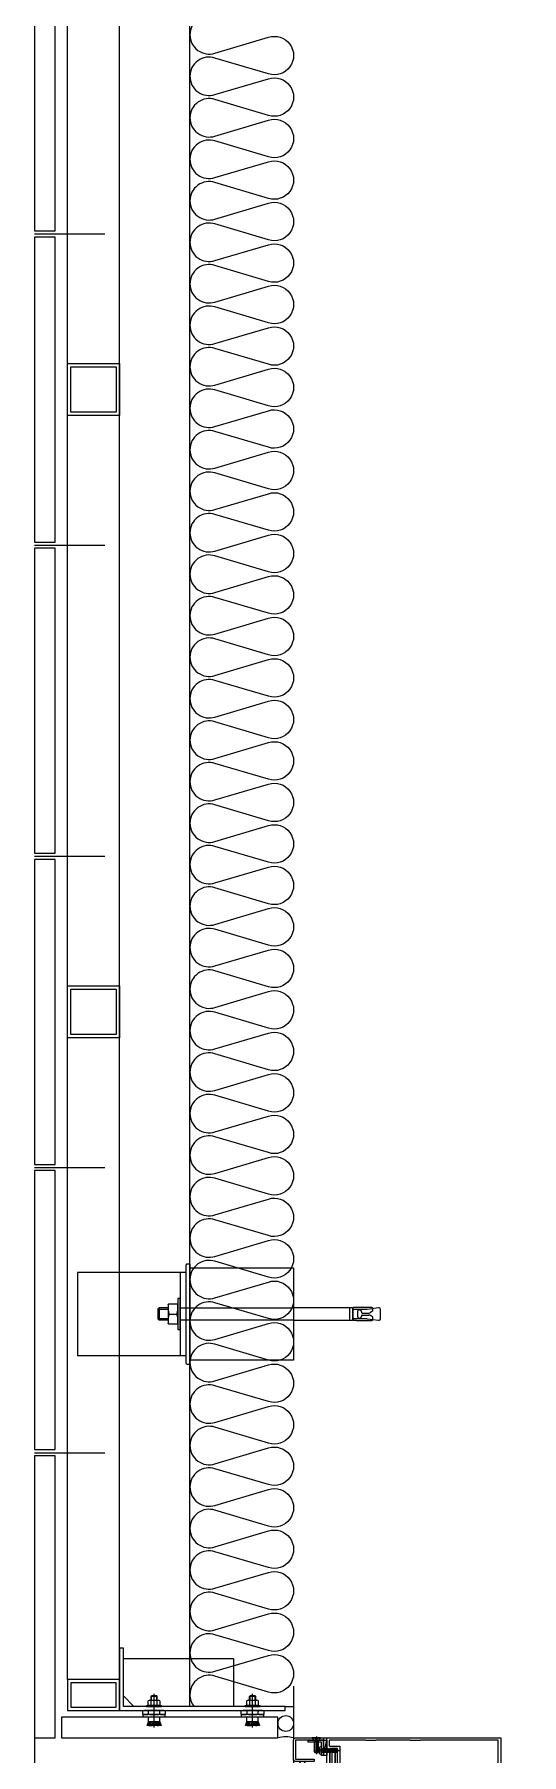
# Model space of a CAD drawing. Header units: millimetres. Extents: x -37526 to 92296, y -340 to 26760.
# Drawn here: x 38600 to 39070, y 7544 to 9202 of the extents above; entities that cross this region are included whole.
import ezdxf

# ---------------------------------------------------------------- set-up
doc = ezdxf.new("R2010")
doc.units = ezdxf.units.MM
doc.header["$LTSCALE"] = 60
for name, pattern in [('ACAD_ISO04W100', [30.5, 24, -3, 0.5, -3]), ('CENTER', [50.8, 31.75, -6.35, 6.35, -6.35]), ('HID', [2.3, 1.5, -0.8]), ('HIDDEN2', [4.7625, 3.175, -1.5875])]:
    doc.linetypes.add(name, pattern=pattern)
for name, color, linetype in [('A-ELE-9', 9, 'Continuous'), ('A-ETC-8', 8, 'Continuous'), ('A-FIN', 6, 'Continuous'), ('B-AR', 7, 'Continuous'), ('cen', 1, 'Continuous'), ('EXTRUSION', 7, 'Continuous'), ('FAS', 2, 'Continuous'), ('GLASS', 7, 'Continuous'), ('GR-1', 1, 'Continuous'), ('GR-8', 8, 'Continuous'), ('INSUL', 8, 'Continuous'), ('polyamide', 6, 'Continuous'), ('SCREW', 1, 'Continuous'), ('SEALANT', 252, 'Continuous'), ('STEEL2', 1, 'Continuous'), ('W200', 7, 'Continuous'), ('X-SEC-4$0$A-ETC-8', 8, 'Continuous')]:
    doc.layers.add(name, color=color, linetype=linetype)
doc.layers.add('NOPLOT', color=191, linetype='Continuous', plot=False)
pattern_1 = [(90, (-823814.02595, -509654.27619), (-0.15875, 0.079375), [0, -0.15875])]

# ---------------------------------------------------------------- blocks, each defined once
blk = doc.blocks.new('A$Cae507117')
at = {"layer": 'A-ETC-8'}
for points in [[(-50, 0), (-50, -50), (0, -50), (0, 0)], [(-46.8, -3.2), (-46.8, -46.8), (-3.2, -46.8), (-3.2, -3.2)]]:
    blk.add_lwpolyline(points, close=True, dxfattribs=at)
blk = doc.blocks.new('너트 M12')
for p, q in [((-9, 0), (9, 0)), ((-9.5, -9), (-9.5, -0.5)), ((9, -9.5), (-9, -9.5)), ((0, -8.3), (0, -1.2)), ((9.5, -0.5), (9.5, -9))]:
    blk.add_line(p, q)
for centre, start, end in [((-9, -0.5), 90, 180), ((-9, -9), 180, 270), ((9, -0.5), 0, 90), ((9, -9), 270, 0)]:
    blk.add_arc(centre, 0.5, start, end)
at = {"extrusion": (0, 0, -1)}
for centre, major_axis, ratio, start_param, end_param in [((-4.8, -0.9), (-4.75, 0.31), 0.185359, -0.024388, 3.141593), ((4.8, -0.9), (4.75, 0.31), 0.185108, 3.141593, 6.30754), ((-4.8, -8.6), (4.75, 0.31), 0.187111, 0, 3.166211), ((4.8, -8.6), (-4.75, 0.31), 0.185991, 3.117121, 6.283185)]:
    blk.add_ellipse(centre, major_axis=major_axis, ratio=ratio, start_param=start_param, end_param=end_param, dxfattribs=at)
blk = doc.blocks.new('A$C8aa5c567')
at = {"layer": 'A-ETC-8'}
for p, q in [((77.5, -35.5), (79, -34)), ((87.7, -35.5), (77.5, -35.5)), ((77.5, -35.5), (77.5, -44.5)), ((87.5, -44.5), (77.5, -44.5)), ((77.5, -44.5), (79, -46)), ((87.5, -34), (79, -34)), ((79, -34), (79, -46)), ((87.5, -46), (79, -46)), ((99, -34), (208.5, -34)), ((208.5, -46), (99, -46)), ((262.5, -34), (208.5, -34)), ((208.5, -46), (262.5, -46)), ((262.5, -34), (262.5, -46)), ((265.5, -34), (262.5, -34)), ((262.5, -46), (265.5, -46)), ((265.5, -34), (265.5, -46)), ((279.5, -35.5), (265.5, -35.5)), ((279.5, -44.5), (265.5, -44.5)), ((266.1, -46.2), (266.1, -33.8)), ((269.1, -33.8), (266.1, -33.8)), ((269.1, -46.2), (266.1, -46.2)), ((284.1, -33.8), (269.1, -33.8)), ((269.1, -46.2), (284.1, -46.2)), ((270.1, -38), (270.1, -42)), ((274.1, -38), (274.1, -38.5)), ((274.1, -41.5), (274.1, -42)), ((274.6, -39), (281.2, -39)), ((274.6, -41), (281.2, -41)), ((290.5, -34), (279.5, -35.5)), ((279.5, -44.5), (290.5, -46)), ((284.6, -37.3), (282.8, -38.5)), ((284.6, -42.7), (282.8, -41.5)), ((285.1, -36.5), (285.1, -34.8)), ((285.1, -45.2), (285.1, -43.5)), ((291, -34), (290.5, -34)), ((290.5, -46), (291, -46)), ((292.5, -44.5), (292.5, -35.5))]:
    blk.add_line(p, q, dxfattribs=at)
for points in [[(0, -80), (105, -80), (105, 0), (0, 0)], [(105, 0), (99, 0), (99, -80), (105, -80)], [(108.5, -84.5), (108.5, 4.5), (208.5, 4.5), (208.5, -84.5)], [(99, -55), (99, -25), (97, -25), (97, -55)]]:
    blk.add_lwpolyline(points, close=True, dxfattribs=at)
blk.add_lwpolyline([(105, -87.5), (105, 7.5, -0.414214), (106, 8.5), (108.5, 8.5), (108.5, -88.5), (106, -88.5, -0.414214)], format="xyb", close=True, dxfattribs=at)
for centre, radius, start, end in [((272.1, -38), 2, 90, 180), ((272.1, -42), 2, 180, 270), ((272.1, -38), 2, 0, 90), ((272.1, -42), 2, 270, 0), ((274.6, -38.5), 0.5, 180, 270), ((274.6, -41.5), 0.5, 90, 180), ((281.2, -36), 3, 270, 303.6901), ((281.2, -44), 3, 56.3099, 90), ((284.1, -34.8), 1, 0, 90), ((284.1, -45.2), 1, 270, 0), ((284.1, -36.5), 1, 303.6901, 0), ((284.1, -43.5), 1, 0, 56.3099), ((291, -35.5), 1.5, 0, 90), ((291, -44.5), 1.5, 270, 0)]:
    blk.add_arc(centre, radius, start, end, dxfattribs=at)
at = {"layer": 'A-ETC-8', "xscale": -1, "rotation": 270}
blk.add_blockref('너트 M12', (97, -40), dxfattribs=at)
blk = doc.blocks.new('MutterM6DINEN24032')
for p, q in [((0, -4.2), (0, 4.2)), ((0.5, 5.6), (4.5, 5.6)), ((0.5, 2.8), (4.5, 2.8)), ((5, 4.2), (5, -4.2)), ((0.5, -2.8), (4.5, -2.8)), ((4.5, -5.5), (0.5, -5.5))]:
    blk.add_line(p, q)
for centre, radius, start, end in [((2.3, 4.2), 2.26, 142.1211, 217.8789), ((8.3, 0), 8.32, 160.5288, 199.4712), ((2.7, 4.2), 2.26, 322.1211, 37.8789), ((-3.3, 0), 8.32, 340.5288, 19.4712), ((2.3, -4.2), 2.26, 142.1211, 217.8789), ((2.7, -4.2), 2.26, 322.1211, 37.8789)]:
    blk.add_arc(centre, radius, start, end)
blk = doc.blocks.new('A$C772065A9')
at = {"layer": 'GR-8'}
for p, q in [((0.2, -7.2), (0.2, 7.2)), ((1.1, 7.2), (0.2, 7.2)), ((0.2, 3.2), (0.2, 4.2)), ((1.1, -7.2), (1.1, 7.2)), ((1.1, -7.2), (0.2, -7.2))]:
    blk.add_line(p, q, dxfattribs=at)
blk.add_lwpolyline([(0.2, 0), (0.2, 0)], dxfattribs=at)
at = {"layer": 'GR-8', "rotation": 180}
blk.add_blockref('MutterM6DINEN24032', (0.2, 0), dxfattribs=at)
blk = doc.blocks.new('*U69')
at = {"layer": 'FAS', "color": 1, "linetype": 'CENTER', "ltscale": 2.5}
blk.add_lwpolyline([(0, 1.5), (0, -15.7)], dxfattribs=at)
at = {"layer": 'SCREW', "ltscale": 0.5}
for points in [[(1.5, -2.8), (1.5, -14), (2, -12.5), (-2, -12.5), (-1.5, -14), (-1.5, -2.8), (-4, -0.3), (-4, 0), (4, 0), (4, -0.3), (1.5, -2.8), (2, -3.3), (2, -12.5), (1.5, -14), (-1.5, -14), (-2, -12.5), (-2, -3.3), (-1.5, -2.8), (1.5, -2.8), (2, -3.3), (-2, -3.3)], [(-2, 0), (-2, -0.2), (-1.8, -0.3), (-1.7, -0.4), (-1.5, -0.5), (-1.2, -0.5), (-1, -0.5), (-0.8, -0.5), (-0.7, -0.5), (-0.6, -0.6), (-0.5, -0.7), (-0.5, -0.9), (-0.5, -1.1), (-0.5, -1.2), (-0.5, -1.4), (-0.5, -1.6), (-0.5, -1.7), (-0.4, -1.9), (-0.3, -1.9), (-0.1, -2), (0, -2), (0.1, -2), (0.3, -1.9), (0.4, -1.9), (0.5, -1.7), (0.5, -1.6), (0.5, -1.4), (0.5, -1.2), (0.5, -1.1), (0.5, -0.9), (0.5, -0.7), (0.6, -0.6), (0.7, -0.5), (0.8, -0.5), (1, -0.5), (1.2, -0.5), (1.5, -0.5), (1.7, -0.4), (1.8, -0.3), (2, -0.2), (2, 0)], [(-4, -0.3), (4, -0.3)]]:
    blk.add_lwpolyline(points, dxfattribs=at)
blk = doc.blocks.new('PH-4-16')
at = {"layer": 'SCREW'}
for p, q in [((-1.5, 0), (-1.5, -1)), ((1.5, 0), (1.5, -1.6)), ((0.1, -0.9), (-2, -1.2)), ((-2, -1.2), (-1.5, -1)), ((0.1, -1), (-2, -1.3)), ((-2, -1.3), (-1.5, -1.5)), ((2, -1.8), (-2, -2.4)), ((-2, -2.4), (-1.5, -2.2)), ((-2, -2.5), (-1.5, -2.7)), ((2, -3), (-2, -3.7)), ((-2, -3.6), (-1.5, -3.5)), ((-2, -3.8), (-1.5, -4)), ((2, -4.3), (-2, -4.9)), ((-2, -4.9), (-1.5, -4.7)), ((-2, -5), (-1.5, -5.2)), ((2, -5.5), (-2, -6.2)), ((-2, -6.1), (-1.5, -5.9)), ((-2, -6.2), (-1.5, -6.4)), ((2, -6.7), (-2, -7.4)), ((-2, -7.4), (-1.5, -7.2)), ((-2, -7.5), (-1.5, -7.7)), ((2, -8), (-2, -8.6)), ((-2, -8.6), (-1.5, -8.4)), ((-2, -8.7), (-1.5, -8.9)), ((2, -9.2), (-2, -9.9)), ((-2, -9.9), (-1.5, -9.7)), ((-2, -10), (-1.5, -10.2)), ((2, -10.5), (-2, -11.1)), ((-2, -11.1), (-1.5, -10.9)), ((-2, -11.2), (-1.5, -11.4)), ((2, -1.9), (-2, -2.5)), ((2, -3.1), (-2, -3.8)), ((2, -4.4), (-2, -5)), ((2, -5.6), (-2, -6.3)), ((2, -6.9), (-2, -7.5)), ((2, -8.1), (-2, -8.7)), ((2, -9.3), (-2, -10)), ((2, -10.6), (-2, -11.2)), ((0.1, -0.9), (-1.5, -1)), ((0.1, -1), (-1.5, -1.5)), ((-1.5, -1.5), (-1.5, -2.2)), ((1.5, -1.6), (-1.5, -2.2)), ((1.5, -2.1), (-1.5, -2.7)), ((-1.5, -2.7), (-1.5, -3.5)), ((1.5, -2.8), (-1.5, -3.5)), ((1.5, -3.3), (-1.5, -4)), ((1.5, -4.1), (-1.5, -4.7)), ((1.5, -4.6), (-1.5, -5.2)), ((-1.5, -5.2), (-1.5, -5.9)), ((1.5, -5.3), (-1.5, -5.9)), ((1.5, -5.8), (-1.5, -6.4)), ((-1.5, -6.4), (-1.5, -7.2)), ((1.5, -6.5), (-1.5, -7.2)), ((1.5, -7.1), (-1.5, -7.7)), ((-1.5, -7.7), (-1.5, -8.4)), ((1.5, -7.8), (-1.5, -8.4)), ((1.5, -8.3), (-1.5, -8.9)), ((-1.5, -8.9), (-1.5, -9.7)), ((1.5, -9), (-1.5, -9.7)), ((1.5, -9.5), (-1.5, -10.2)), ((-1.5, -10.2), (-1.5, -10.9)), ((1.5, -10.3), (-1.5, -10.9)), ((1.5, -10.8), (-1.5, -11.4)), ((-1.5, -11.4), (-1.5, -14.5)), ((-1.5, -14.5), (-1.1, -14.5)), ((0, -16), (-1.5, -14.5)), ((-1.1, -12.6), (-1.1, -14.5)), ((-1.1, -14.5), (0, -16)), ((0, -16), (1.5, -14.5)), ((1.5, -14.5), (0.4, -12.2)), ((1.5, -1.6), (2, -1.8)), ((2, -1.9), (1.5, -2.1)), ((1.5, -2.1), (1.5, -2.8)), ((2, -3), (1.5, -2.8)), ((2, -3.1), (1.5, -3.3)), ((1.5, -3.3), (1.5, -4.1)), ((2, -4.3), (1.5, -4.1)), ((2, -4.4), (1.5, -4.6)), ((1.5, -4.6), (1.5, -5.3)), ((2, -5.5), (1.5, -5.3)), ((2, -5.6), (1.5, -5.8)), ((1.5, -5.8), (1.5, -6.5)), ((2, -6.7), (1.5, -6.5)), ((2, -6.9), (1.5, -7.1)), ((1.5, -7.1), (1.5, -7.8)), ((2, -8), (1.5, -7.8)), ((2, -8.1), (1.5, -8.3)), ((1.5, -8.3), (1.5, -9)), ((2, -9.2), (1.5, -9)), ((2, -9.3), (1.5, -9.5)), ((1.5, -9.5), (1.5, -10.3)), ((2, -10.5), (1.5, -10.3)), ((2, -10.6), (1.5, -10.8)), ((1.5, -10.8), (1.5, -14.5))]:
    blk.add_line(p, q, dxfattribs=at)
at = {"layer": 'SCREW', "color": 1, "linetype": 'CENTER'}
blk.add_line((0, 4), (0, -17.7), dxfattribs=at)
at = {"layer": 'SCREW', "linetype": 'HIDDEN2'}
blk.add_line((-1.5, -4), (-1.5, -4.7), dxfattribs=at)
at = {"layer": 'SCREW'}
blk.add_lwpolyline([(3.5, 1), (3.5, 0), (-3.5, 0), (-3.5, 1, -0.336479), (-2.5, 2.2, -0.138717), (2.5, 2.2, -0.336479)], format="xyb", close=True, dxfattribs=at)
blk.add_lwpolyline([(-2.5, 2.2), (-2.3, 2), (-2.1, 1.9), (-1.8, 1.9), (-1.5, 2), (-1.3, 2), (-1, 2.1), (-0.8, 2.1), (-0.7, 2.1), (-0.6, 2.1), (-0.5, 2), (-0.5, 1.8), (-0.5, 1.6), (-0.5, 1.4), (-0.5, 1.2), (-0.5, 1), (-0.5, 0.8), (-0.4, 0.7), (-0.3, 0.6), (-0.1, 0.6), (0, 0.5), (0.1, 0.6), (0.3, 0.6), (0.4, 0.7), (0.5, 0.8), (0.5, 1), (0.5, 1.2), (0.5, 1.4), (0.5, 1.6), (0.5, 1.8), (0.5, 2), (0.6, 2.1), (0.7, 2.1), (0.8, 2.1), (1, 2.1), (1.3, 2), (1.5, 2), (1.8, 1.9), (2.1, 1.9), (2.3, 2), (2.5, 2.2)], dxfattribs=at)
for centre, radius, start, end in [((-1.9, -1.2), 0.0931, 139.8661, 209.9246), ((-1.9, -2.5), 0.0931, 139.8661, 209.9246), ((-1.9, -3.7), 0.0931, 139.8661, 209.9246), ((-1.9, -4.9), 0.0931, 139.8661, 209.9246), ((-1.9, -6.2), 0.0931, 139.8661, 209.9246), ((-1.9, -7.4), 0.0931, 139.8661, 209.9246), ((-1.9, -8.7), 0.0931, 139.8661, 209.9246), ((-1.9, -9.9), 0.0931, 139.8661, 209.9246), ((-1.9, -11.2), 0.0931, 139.8661, 209.9246), ((-0.3, -12.6), 0.815, 27.365, 180), ((0, -0.9), 0.0605, 310.7271, 69.3149), ((1.9, -1.8), 0.0931, 319.8661, 29.9246), ((1.9, -3.1), 0.0931, 319.8661, 29.9246), ((1.9, -4.3), 0.0931, 319.8661, 29.9246), ((1.9, -5.6), 0.0931, 319.8661, 29.9246), ((1.9, -6.8), 0.0931, 319.8661, 29.9246), ((1.9, -8), 0.0931, 319.8661, 29.9246), ((1.9, -9.3), 0.0931, 319.8661, 29.9246), ((1.9, -10.5), 0.0931, 319.8661, 29.9246)]:
    blk.add_arc(centre, radius, start, end, dxfattribs=at)
blk = doc.blocks.new('A$C1bf86e14')
at = {"layer": 'GLASS', "transparency": 33554687}
h = blk.add_hatch(dxfattribs=at)
h.set_pattern_fill('ANSI37', color=253, scale=10, angle=90, style=0)
h.set_pattern_definition([(315, (-905856.0549, -596865.9231), (0.8838834765, 0.8838834765), []), (45, (-905856.0549, -596865.9231), (-0.8838834765, 0.8838834765), [])])
h.paths.add_polyline_path([(252, -8.5, 0.198912), (251.7, -7.8, 0.112366), (264.3, -7.8, 0.198912), (264, -8.5), (264, -15.5), (262.9, -15.5), (262.9, -16.2, 0.414214), (262.2, -15.5), (253.7, -15.5, 0.414035), (253, -16.2), (253, -15.5), (252, -15.5)])
at = {"layer": 'SEALANT', "transparency": 33554687}
h = blk.add_hatch(dxfattribs=at)
h.set_pattern_fill('DOTS', color=253, scale=0.1, angle=270)
h.set_pattern_definition(pattern_1)
h.paths.add_polyline_path([(237.9, 2.7), (236.1, 2.7), (236.1, 2.9), (236.1, 3.8), (236.1, 4.5), (237.5, 4.5, 0.362029), (238, 4.9, 0.057613), (238.3, 2.5), (238.1, 2.7, 0.198912)])
h = blk.add_hatch(dxfattribs=at)
h.set_pattern_fill('DOTS', color=253, scale=0.1, angle=90)
h.set_pattern_definition(pattern_1)
h.paths.add_polyline_path([(237.9, -2.7), (236.1, -2.7), (236.1, -3), (236.1, -3.8), (236.1, -4.5), (237.5, -4.5, -0.362029), (238, -4.9, -0.057613), (238.3, -2.5), (238.1, -2.7, -0.198912)])
at = {"layer": 'SEALANT'}
h = blk.add_hatch(dxfattribs=at)
h.set_pattern_fill('DASH', color=253, scale=0.5, angle=90, style=0)
h.set_pattern_definition([(270, (-929409.7701, -532403.4957), (1.5875, -1.5875), [1.5875, -1.5875])])
h.paths.add_polyline_path([(238, -14.5), (246, -14.5), (246, -4.5), (238, -4.5)])
at = {"layer": 'SEALANT', "transparency": 33554687}
h = blk.add_hatch(dxfattribs=at)
h.set_pattern_fill('ANSI37', color=253, scale=0.5)
h.set_pattern_definition([(225, (-847156.6733, -621232.0375), (1.1225320151, -1.1225320151), []), (315, (-847156.6733, -621232.0375), (1.1225320151, 1.1225320151), [])])
h.paths.add_polyline_path([(238, -14.5), (246, -14.5), (246, -31, 0.032752), (238, -30)])
at = {"color": 8}
blk.add_line((241, 13), (238, 28), dxfattribs=at)
at = {"color": 8, "elevation": 0}
blk.add_lwpolyline([(238, 28), (238, 13), (241, 13), (241, 28)], close=True, dxfattribs=at)
at = {"elevation": 0}
blk.add_lwpolyline([(241, 30), (241, 28), (268, 28), (268, 28), (268, 9.5), (268, 9.5), (250, 9.5), (250, 7.5), (268, 7.5, 0.414214), (270, 9.5), (270, 28, 0.414214), (268, 30), (268, 30)], format="xyb", close=True, dxfattribs=at)
blk.add_lwpolyline([(241, 28), (241, 13), (243, 13), (243, 26), (256, 26), (256, 28)], close=True, dxfattribs=at)
at = {"layer": 'B-AR', "elevation": 0}
for points in [[(235.3, -19, -0.414214), (234.3, -20), (228, -20, -0.414214), (227.5, -19.5), (227.5, 19.5, -0.414214), (228, 20), (234.3, 20, -0.414214), (235.3, 19), (235.3, 4.7, 0.414214), (235.5, 4.5), (237.5, 4.5, 0.414214), (238, 5), (238, 30), (70, 30), (70, -30), (238, -30), (238, -5, 0.414214), (237.5, -4.5), (235.5, -4.5, 0.414214), (235.3, -4.7)], [(200.6, 28), (235.2, 28, -0.414214), (235.7, 27.5), (235.7, 22.7, -0.414214), (235.2, 22.2), (225.8, 22.2, 0.414214), (225.3, 21.7), (225.3, -21.7, 0.414214), (225.8, -22.2), (235.2, -22.2, -0.414214), (235.7, -22.7), (235.7, -27.5, -0.414214), (235.2, -28), (200.6, -28), (200.1, -27.5), (190.9, -27.5), (190.4, -28), (157.6, -28), (157.1, -27.5), (147.9, -27.5), (147.4, -28), (73, -28, -0.414214), (72.5, -27.5), (72.5, 27.5, -0.414214), (73, 28), (147.4, 28), (147.9, 27.5), (157.1, 27.5), (157.6, 28), (190.4, 28), (190.9, 27.5), (200.1, 27.5)], [(233.6, 2.7, -0.414214), (232.6, 3.7), (232.6, 4.6, 0.298217), (232.9, 5.1, 0.298217), (232.6, 5.5), (232.6, 16.3, 0.298217), (232.9, 16.8, 0.414214), (232.4, 17.3), (230.4, 17.3, 0.414214), (229.9, 16.8, 0.236068), (230.1, 16.4), (230.1, 0.4, 0.236068), (229.9, 0, 0.236068), (230.1, -0.4), (230.1, -16.4, 0.236068), (229.9, -16.8, 0.414214), (230.4, -17.3), (232.4, -17.3, 0.414214), (232.9, -16.8, 0.298217), (232.6, -16.3), (232.6, -5.5, 0.298217), (232.9, -5.1, 0.298217), (232.6, -4.6), (232.6, -3.7, -0.414214), (233.6, -2.7), (237.9, -2.7, 0.198912), (238.1, -2.7), (239, -1.8, -0.198911), (239.7, -1.5), (265.8, -1.5, 0.414214), (267.3, 0, 0.414214), (265.8, 1.5), (239.7, 1.5, -0.198912), (239, 1.8), (238.3, 2.5, 0.198912), (237.6, 2.7)]]:
    blk.add_lwpolyline(points, format="xyb", close=True, dxfattribs=at)
at = {"layer": 'cen', "ltscale": 0.005}
blk.add_line((50, 0), (290, 0), dxfattribs=at)
at = {"layer": 'GLASS', "color": 1, "linetype": 'Continuous'}
for p, q in [((252.8, -15.5), (252.8, -22.5)), ((263.3, -15.5), (263.3, -22.5))]:
    blk.add_line(p, q, dxfattribs=at)
at = {"layer": 'GLASS', "color": 1, "linetype": 'Continuous', "elevation": 0}
blk.add_lwpolyline([(252, -8.5, 0.198912), (251.7, -7.8, 0.112366), (264.3, -7.8, 0.198912), (264, -8.5), (264, -15.5), (262.9, -15.5), (262.9, -16.2, 0.414214), (262.2, -15.5), (253.7, -15.5, 0.414035), (253, -16.2), (253, -15.5), (252, -15.5)], format="xyb", close=True, dxfattribs=at)
for points in [[(253, -15.5), (253, -22.5), (252, -22.5), (252, -15.5)], [(262.9, -15.5), (262.9, -22.5), (264, -22.5), (264, -15.5)]]:
    blk.add_lwpolyline(points, close=True, dxfattribs=at)
for points in [[(253, -16.2, -0.414214), (253.7, -15.5), (262.2, -15.5, -0.414214), (262.9, -16.2), (262.9, -22, -0.414214), (262.4, -22.5), (258.5, -22.5), (258, -22), (257.5, -22.5), (253.5, -22.5, -0.414214), (253, -22), (253, -16.2)], [(253.5, -16.2), (253.5, -21.8, 0.414214), (253.7, -22), (262.2, -22, 0.414214), (262.4, -21.8), (262.4, -16.2, 0.414214), (262.2, -16), (253.7, -16, 0.414214), (253.5, -16.2)]]:
    blk.add_lwpolyline(points, format="xyb", dxfattribs=at)
at = {"layer": 'GLASS', "color": 8, "linetype": 'Continuous'}
for centre in [(254.3, -16.8), (255.8, -16.8), (257.3, -16.8), (258.8, -16.8), (260.3, -16.8), (261.6, -16.8), (254.3, -18.3), (254.3, -19.8), (254.3, -21.3), (255.8, -18.3), (255.8, -19.8), (255.8, -21.3), (257.3, -18.3), (257.3, -19.8), (257.3, -21.3), (258.8, -18.3), (258.8, -19.8), (258.8, -21.3), (260.3, -18.3), (260.3, -19.8), (260.3, -21.3), (261.6, -18.3), (261.6, -19.8), (261.6, -21.3)]:
    blk.add_circle(centre, 0.65, dxfattribs=at)
at = {"layer": 'polyamide', "color": 5, "elevation": 0}
blk.add_lwpolyline([(229.7, 17.8), (229.7, 0), (229.7, 17.8), (233.1, 17.8), (233.1, 3.4), (233.6, 2.9), (236.1, 2.9), (236.1, 3.8), (235.6, 4.3), (235.1, 4.3), (235.1, 6.4), (234.8, 6.7), (234.8, 17), (235.1, 17), (235.1, 19), (234.6, 19.5), (228.2, 19.5), (227.7, 19), (227.7, 17), (228, 17), (228, 6.5), (227.7, 6.5), (227.7, 2), (228, 2), (228, -2), (227.7, -2), (227.7, -6.5), (228, -6.5), (228, -17), (227.7, -17), (227.7, -19), (228.2, -19.5), (234.6, -19.5), (235.1, -19), (235.1, -17), (234.8, -17), (234.8, -6.7), (235.1, -6.4), (235.1, -4.3), (235.6, -4.3), (236.1, -3.8), (236.1, -3), (233.6, -3), (233.1, -3.5), (233.1, -17.8), (229.7, -17.8), (229.7, 0)], dxfattribs=at)
at = {"layer": 'SEALANT', "color": 4, "elevation": 0}
for points in [[(270, -8.5, -0.060437), (270, 9.5)], [(238, -30, -0.032752), (246, -31)]]:
    blk.add_lwpolyline(points, format="xyb", dxfattribs=at)
blk.add_lwpolyline([(238, -14.5), (246, -14.5), (246, -4.5), (238, -4.5)], close=True, dxfattribs=at)
at = {"layer": 'SEALANT', "color": 8}
for centre, radius, start, end in [((239.5, 35.2), 5.43, 253.9677, 286.0323), ((249.4, 5.1), 11.4, 180.7755, 193.2216), ((249.4, -5.1), 11.4, 166.7784, 179.2245)]:
    blk.add_arc(centre, radius, start, end, dxfattribs=at)
at = {"layer": 'SEALANT', "color": 4}
blk.add_ellipse((261.4, 4.5), major_axis=(0, 3), ratio=1, dxfattribs=at)
at = {"layer": 'SEALANT', "color": 4, "extrusion": (0, 0, -1)}
blk.add_ellipse((261.4, -4.9), major_axis=(0, -3.37), ratio=1, dxfattribs=at)
at = {"layer": 'EXTRUSION', "rotation": 270}
blk.add_blockref('PH-4-16', (243, 18), dxfattribs=at)
at = {"layer": 'STEEL2'}
blk.add_blockref('*U69', (248, 30), dxfattribs=at)
blk = doc.blocks.new('A$C229340cb')
at = {"layer": 'A-FIN'}
blk.add_lwpolyline([(-67.9, 3), (-47.9, 3), (-47.9, 297), (-67.9, 297)], close=True, dxfattribs=at)
at = {"layer": 'NOPLOT'}
for p, q in [((-67.9, 300), (0, 300)), ((-67.9, 0), (0, 0))]:
    blk.add_line(p, q, dxfattribs=at)

msp = doc.modelspace()

# ---------------------------------------------------------------- linework, layer by layer
at = {"layer": 'A-ELE-9'}
msp.add_line((38600, 7560), (38600, 2960), dxfattribs=at)
at = {"layer": 'A-ETC-8'}
for p, q in [((38632, 7616.5, 0), (38632, 10910)), ((38682, 7616.5, 0), (38682, 10910))]:
    msp.add_line(p, q, dxfattribs=at)
at = {"layer": 'A-ETC-8', "elevation": 0}
for points in [[(38682, 7586.5), (38842, 7586.5), (38842, 7590.5), (38686, 7590.5), (38686, 7646.5), (38682, 7646.5)], [(38686, 7636.5), (38792, 7636.5), (38792, 7590.5), (38696, 7590.5), (38686, 7600.5)], [(38632, 7616.5), (38632, 7586.5), (38682, 7586.5), (38682, 7616.5)], [(38635.2, 7613.3), (38635.2, 7589.7), (38678.8, 7589.7), (38678.8, 7613.3)]]:
    msp.add_lwpolyline(points, close=True, dxfattribs=at)
at = {"layer": 'A-FIN', "elevation": 0}
msp.add_lwpolyline([(38600, 7838), (38620, 7838), (38620, 8107), (38600, 8107)], close=True, dxfattribs=at)
at = {"layer": 'A-FIN'}
for points in [[(38600, 7560), (38620, 7560), (38620, 7832), (38600, 7832)], [(38835, 7560), (38835, 7580), (38626, 7580), (38626, 7560)]]:
    msp.add_lwpolyline(points, close=True, dxfattribs=at)
at = {"layer": 'GR-1', "linetype": 'ACAD_ISO04W100', "ltscale": 0.5}
for p, q in [((38715.5, 7570, 0), (38715.5, 7602.5, 0)), ((38810.5, 7570, 0), (38810.5, 7602.5, 0))]:
    msp.add_line(p, q, dxfattribs=at)
at = {"layer": 'GR-8', "linetype": 'HID'}
for p, q in [((38712.5, 7600, 0), (38713, 7600.5, 0)), ((38718.5, 7600, 0), (38712.5, 7600, 0)), ((38712.5, 7596.4, 0), (38712.5, 7600, 0)), ((38718, 7600.5, 0), (38713, 7600.5, 0)), ((38713, 7596.4, 0), (38713, 7600.5, 0)), ((38718, 7596.4, 0), (38718, 7600.5, 0)), ((38718.5, 7600, 0), (38718, 7600.5, 0)), ((38718.5, 7596.4, 0), (38718.5, 7600, 0)), ((38807.5, 7600, 0), (38808, 7600.5, 0)), ((38813.5, 7600, 0), (38807.5, 7600, 0)), ((38807.5, 7596.4, 0), (38807.5, 7600, 0)), ((38813, 7600.5, 0), (38808, 7600.5, 0)), ((38808, 7596.4, 0), (38808, 7600.5, 0)), ((38813, 7596.4, 0), (38813, 7600.5, 0)), ((38813.5, 7600, 0), (38813, 7600.5, 0)), ((38813.5, 7596.4, 0), (38813.5, 7600, 0)), ((38704.6, 7583, 0), (38704.6, 7586, 0)), ((38726.3, 7582.5, 0), (38704.8, 7582.5, 0)), ((38704.8, 7580, 0), (38704.8, 7582.5, 0)), ((38726.3, 7580, 0), (38704.8, 7580, 0)), ((38723.8, 7586.5, 0), (38707.3, 7586.5, 0)), ((38723.8, 7582.5, 0), (38707.3, 7582.5, 0)), ((38710, 7575.5, 0), (38710, 7580, 0)), ((38710.1, 7583, 0), (38710.1, 7586, 0)), ((38721, 7583, 0), (38721, 7586, 0)), ((38721, 7575.5, 0), (38721, 7580, 0)), ((38726.3, 7580, 0), (38726.3, 7582.5, 0)), ((38726.5, 7583, 0), (38726.5, 7586, 0)), ((38799.6, 7583, 0), (38799.6, 7586, 0)), ((38821.3, 7582.5, 0), (38799.8, 7582.5, 0)), ((38799.8, 7580, 0), (38799.8, 7582.5, 0)), ((38821.3, 7580, 0), (38799.8, 7580, 0)), ((38818.8, 7586.5, 0), (38802.3, 7586.5, 0)), ((38818.8, 7582.5, 0), (38802.3, 7582.5, 0)), ((38805, 7575.5, 0), (38805, 7580, 0)), ((38805.1, 7583, 0), (38805.1, 7586, 0)), ((38816, 7583, 0), (38816, 7586, 0)), ((38816, 7575.5, 0), (38816, 7580, 0)), ((38821.3, 7580, 0), (38821.3, 7582.5, 0)), ((38821.5, 7583, 0), (38821.5, 7586, 0)), ((38708.8, 7572, 0), (38710, 7575.5, 0)), ((38722.1, 7572, 0), (38709, 7572, 0)), ((38722.1, 7572, 0), (38709, 7572, 0)), ((38721, 7575.5, 0), (38710, 7575.5, 0)), ((38721, 7575.5, 0), (38710, 7575.5, 0)), ((38721, 7575.5, 0), (38710, 7575.5, 0)), ((38710.9, 7572, 0), (38712.3, 7572, 0)), ((38712.6, 7572, 0), (38713.9, 7572, 0)), ((38714.5, 7572, 0), (38714.5, 7573.1, 0)), ((38716.6, 7572, 0), (38716.6, 7573.1, 0)), ((38721, 7575.5, 0), (38722.3, 7572, 0)), ((38803.8, 7572, 0), (38805, 7575.5, 0)), ((38817.1, 7572, 0), (38804, 7572, 0)), ((38817.1, 7572, 0), (38804, 7572, 0)), ((38816, 7575.5, 0), (38805, 7575.5, 0)), ((38816, 7575.5, 0), (38805, 7575.5, 0)), ((38816, 7575.5, 0), (38805, 7575.5, 0)), ((38805.9, 7572, 0), (38807.3, 7572, 0)), ((38807.6, 7572, 0), (38808.9, 7572, 0)), ((38809.5, 7572, 0), (38809.5, 7573.1, 0)), ((38811.6, 7572, 0), (38811.6, 7573.1, 0)), ((38816, 7575.5, 0), (38817.3, 7572, 0))]:
    msp.add_line(p, q, dxfattribs=at)
at = {"layer": 'GR-8', "linetype": 'HID', "elevation": 0}
for points in [[(38722.3, 7572), (38708.8, 7572)], [(38710.3, 7572.8), (38710.5, 7573.4)], [(38711.7, 7572.7), (38712, 7573.4)], [(38719.4, 7572.7), (38719.1, 7573.4)], [(38720.8, 7572.8), (38720.6, 7573.4)], [(38817.3, 7572), (38803.8, 7572)], [(38805.3, 7572.8), (38805.5, 7573.4)], [(38806.7, 7572.7), (38807, 7573.4)], [(38814.4, 7572.7), (38814.1, 7573.4)], [(38815.8, 7572.8), (38815.6, 7573.4)]]:
    msp.add_lwpolyline(points, dxfattribs=at)
at = {"layer": 'GR-8', "linetype": 'HID'}
for centre, radius, start, end in [((38707.3, 7578.7, 0), 7.77, 69.3345, 110.6655), ((38707.3, 7590.3, 0), 7.77, 249.3345, 290.6655), ((38715.5, 7556.2, 0), 30.3, 79.5826, 100.4174), ((38715.5, 7612.8, 0), 30.3, 259.5826, 280.4174), ((38723.8, 7578.7, 0), 7.77, 69.3345, 110.6655), ((38723.8, 7590.3, 0), 7.77, 249.3345, 290.6655), ((38802.3, 7578.7, 0), 7.77, 69.3345, 110.6655), ((38802.3, 7590.3, 0), 7.77, 249.3345, 290.6655), ((38810.5, 7556.2, 0), 30.3, 79.5826, 100.4174), ((38810.5, 7612.8, 0), 30.3, 259.5826, 280.4174), ((38818.8, 7578.7, 0), 7.77, 69.3345, 110.6655), ((38818.8, 7590.3, 0), 7.77, 249.3345, 290.6655), ((38715.5, 7573.1, 0), 1.06, 0, 180), ((38810.5, 7573.1, 0), 1.06, 0, 180)]:
    msp.add_arc(centre, radius, start, end, dxfattribs=at)
for points, knots in [([(38715.5, 7574.4, 0), (38715.3, 7574.4, 0), (38714.7, 7574.5, 0), (38714.4, 7574.6, 0), (38713.4, 7572.8, 0), (38712.2, 7572.5, 0), (38711.7, 7572.7, 0), (38711, 7573, 0), (38710.3, 7572.8, 0), (38709.7, 7572.8, 0), (38709.5, 7573.1, 0), (38709.4, 7573.6, 0), (38709.4, 7573.8, 0)], [6.650388, 6.650388, 6.650388, 6.650388, 7.325918, 8.522604, 10.971579, 13.177785, 13.828358, 14.932023, 15.276361, 15.51886, 16.542677, 16.767643, 16.767643, 16.767643, 16.767643]), ([(38709.6, 7573.2, 0), (38709.6, 7573, 0), (38709.9, 7572.5, 0), (38710.1, 7572, 0), (38711.4, 7572, 0)], [1.849852, 1.849852, 1.849852, 1.849852, 2.092987, 3.021578, 3.021578, 3.021578, 3.021578]), ([(38715.5, 7575.5, 0), (38714.6, 7575.5, 0), (38713, 7575, 0), (38711.5, 7574.9, 0), (38710.4, 7575.1, 0), (38710.2, 7575.2, 0), (38710, 7575.3, 0)], [4.635528, 4.635528, 4.635528, 4.635528, 7.984281, 10.447082, 10.516787, 11.649261, 11.649261, 11.649261, 11.649261]), ([(38712, 7573.4, 0), (38712.6, 7573.9, 0), (38712.6, 7573.9, 0), (38712.6, 7574.1, 0), (38712.5, 7574.2, 0), (38712.3, 7574.2, 0), (38712.3, 7574.2, 0), (38711.6, 7574.2, 0), (38710.8, 7574.3, 0), (38710.4, 7574.2, 0), (38710.4, 7573.9, 0), (38710.3, 7573.5, 0), (38710.5, 7573.4, 0), (38710.5, 7573.4, 0)], [16.170974, 16.170974, 16.170974, 16.170974, 16.489259, 16.542677, 17.586597, 17.802224, 18.342626, 18.584378, 19.304682, 19.474522, 21.034576, 22.203188, 22.55509, 22.55509, 22.55509, 22.55509]), ([(38712.3, 7575, 0), (38712.1, 7575, 0), (38711.9, 7575, 0), (38711, 7575.2, 0), (38710.9, 7575.4, 0), (38710.4, 7575.5, 0)], [9.686998, 9.686998, 9.686998, 9.686998, 10.447082, 10.516787, 12.51802, 12.51802, 12.51802, 12.51802]), ([(38712, 7573.4, 0), (38712, 7573.4, 0), (38711.8, 7573.5, 0), (38711.2, 7573.6, 0), (38710.7, 7573.4, 0), (38710.5, 7573.4, 0)], [13.814418, 13.814418, 13.814418, 13.814418, 13.828358, 14.932023, 15.245539, 15.245539, 15.245539, 15.245539]), ([(38712.6, 7573.9, 0), (38712.5, 7573.9, 0), (38712.1, 7573.8, 0), (38711.3, 7573.9, 0), (38711, 7574, 0), (38710.9, 7573.7, 0), (38710.9, 7573.5, 0)], [18.374204, 18.374204, 18.374204, 18.374204, 18.584378, 19.304682, 19.474522, 20.816224, 20.816224, 20.816224, 20.816224]), ([(38713.6, 7573.4, 0), (38713.9, 7573.7, 0), (38713.2, 7572.6, 0), (38712.7, 7572, 0), (38711.4, 7572, 0)], [10.183774, 10.183774, 10.183774, 10.183774, 10.971579, 11.487984, 11.487984, 11.487984, 11.487984]), ([(38715.5, 7575.5, 0), (38716.5, 7575.5, 0), (38718.1, 7575, 0), (38719.6, 7574.9, 0), (38720.7, 7575.1, 0), (38720.9, 7575.2, 0), (38721.1, 7575.3, 0)], [4.635528, 4.635528, 4.635528, 4.635528, 7.984281, 10.447082, 10.516787, 11.649261, 11.649261, 11.649261, 11.649261]), ([(38715.5, 7574.4, 0), (38715.8, 7574.4, 0), (38716.3, 7574.5, 0), (38716.7, 7574.6, 0), (38717.7, 7572.8, 0), (38718.9, 7572.5, 0), (38719.4, 7572.7, 0), (38720.1, 7573, 0), (38720.8, 7572.8, 0), (38721.3, 7572.8, 0), (38721.6, 7573.1, 0), (38721.7, 7573.6, 0), (38721.7, 7573.8, 0)], [6.650388, 6.650388, 6.650388, 6.650388, 7.325918, 8.522604, 10.971579, 13.177785, 13.828358, 14.932023, 15.276361, 15.51886, 16.542677, 16.767643, 16.767643, 16.767643, 16.767643]), ([(38717.5, 7573.4, 0), (38717.2, 7573.7, 0), (38717.9, 7572.6, 0), (38718.4, 7572, 0), (38719.7, 7572, 0)], [10.183774, 10.183774, 10.183774, 10.183774, 10.971579, 11.487984, 11.487984, 11.487984, 11.487984]), ([(38719.1, 7573.4, 0), (38718.5, 7573.9, 0), (38718.4, 7573.9, 0), (38718.5, 7574.1, 0), (38718.6, 7574.2, 0), (38718.8, 7574.2, 0), (38718.8, 7574.2, 0), (38719.5, 7574.2, 0), (38720.3, 7574.3, 0), (38720.7, 7574.2, 0), (38720.7, 7573.9, 0), (38720.8, 7573.5, 0), (38720.6, 7573.4, 0), (38720.6, 7573.4, 0)], [16.170974, 16.170974, 16.170974, 16.170974, 16.489259, 16.542677, 17.586597, 17.802224, 18.342626, 18.584378, 19.304682, 19.474522, 21.034576, 22.203188, 22.55509, 22.55509, 22.55509, 22.55509]), ([(38718.5, 7573.9, 0), (38718.5, 7573.9, 0), (38719, 7573.8, 0), (38719.8, 7573.9, 0), (38720.1, 7574, 0), (38720.2, 7573.7, 0), (38720.2, 7573.5, 0)], [18.374204, 18.374204, 18.374204, 18.374204, 18.584378, 19.304682, 19.474522, 20.816224, 20.816224, 20.816224, 20.816224]), ([(38718.7, 7575, 0), (38719, 7575, 0), (38719.2, 7575, 0), (38720.1, 7575.2, 0), (38720.2, 7575.4, 0), (38720.7, 7575.5, 0)], [9.686998, 9.686998, 9.686998, 9.686998, 10.447082, 10.516787, 12.51802, 12.51802, 12.51802, 12.51802]), ([(38719.1, 7573.4, 0), (38719.1, 7573.4, 0), (38719.3, 7573.5, 0), (38719.8, 7573.6, 0), (38720.4, 7573.4, 0), (38720.6, 7573.4, 0)], [13.814418, 13.814418, 13.814418, 13.814418, 13.828358, 14.932023, 15.245539, 15.245539, 15.245539, 15.245539]), ([(38721.5, 7573.2, 0), (38721.5, 7573, 0), (38721.2, 7572.5, 0), (38721, 7572, 0), (38719.7, 7572, 0)], [1.849852, 1.849852, 1.849852, 1.849852, 2.092987, 3.021578, 3.021578, 3.021578, 3.021578]), ([(38810.5, 7574.4, 0), (38810.3, 7574.4, 0), (38809.7, 7574.5, 0), (38809.4, 7574.6, 0), (38808.4, 7572.8, 0), (38807.2, 7572.5, 0), (38806.7, 7572.7, 0), (38806, 7573, 0), (38805.3, 7572.8, 0), (38804.7, 7572.8, 0), (38804.5, 7573.1, 0), (38804.4, 7573.6, 0), (38804.4, 7573.8, 0)], [6.650388, 6.650388, 6.650388, 6.650388, 7.325918, 8.522604, 10.971579, 13.177785, 13.828358, 14.932023, 15.276361, 15.51886, 16.542677, 16.767643, 16.767643, 16.767643, 16.767643]), ([(38804.6, 7573.2, 0), (38804.6, 7573, 0), (38804.9, 7572.5, 0), (38805.1, 7572, 0), (38806.4, 7572, 0)], [1.849852, 1.849852, 1.849852, 1.849852, 2.092987, 3.021578, 3.021578, 3.021578, 3.021578]), ([(38810.5, 7575.5, 0), (38809.6, 7575.5, 0), (38808, 7575, 0), (38806.5, 7574.9, 0), (38805.4, 7575.1, 0), (38805.2, 7575.2, 0), (38805, 7575.3, 0)], [4.635528, 4.635528, 4.635528, 4.635528, 7.984281, 10.447082, 10.516787, 11.649261, 11.649261, 11.649261, 11.649261]), ([(38807, 7573.4, 0), (38807.6, 7573.9, 0), (38807.6, 7573.9, 0), (38807.6, 7574.1, 0), (38807.5, 7574.2, 0), (38807.3, 7574.2, 0), (38807.3, 7574.2, 0), (38806.6, 7574.2, 0), (38805.8, 7574.3, 0), (38805.4, 7574.2, 0), (38805.4, 7573.9, 0), (38805.3, 7573.5, 0), (38805.5, 7573.4, 0), (38805.5, 7573.4, 0)], [16.170974, 16.170974, 16.170974, 16.170974, 16.489259, 16.542677, 17.586597, 17.802224, 18.342626, 18.584378, 19.304682, 19.474522, 21.034576, 22.203188, 22.55509, 22.55509, 22.55509, 22.55509]), ([(38807.3, 7575, 0), (38807.1, 7575, 0), (38806.9, 7575, 0), (38806, 7575.2, 0), (38805.9, 7575.4, 0), (38805.4, 7575.5, 0)], [9.686998, 9.686998, 9.686998, 9.686998, 10.447082, 10.516787, 12.51802, 12.51802, 12.51802, 12.51802]), ([(38807, 7573.4, 0), (38807, 7573.4, 0), (38806.8, 7573.5, 0), (38806.2, 7573.6, 0), (38805.7, 7573.4, 0), (38805.5, 7573.4, 0)], [13.814418, 13.814418, 13.814418, 13.814418, 13.828358, 14.932023, 15.245539, 15.245539, 15.245539, 15.245539]), ([(38807.6, 7573.9, 0), (38807.5, 7573.9, 0), (38807.1, 7573.8, 0), (38806.3, 7573.9, 0), (38806, 7574, 0), (38805.9, 7573.7, 0), (38805.9, 7573.5, 0)], [18.374204, 18.374204, 18.374204, 18.374204, 18.584378, 19.304682, 19.474522, 20.816224, 20.816224, 20.816224, 20.816224]), ([(38808.6, 7573.4, 0), (38808.9, 7573.7, 0), (38808.2, 7572.6, 0), (38807.7, 7572, 0), (38806.4, 7572, 0)], [10.183774, 10.183774, 10.183774, 10.183774, 10.971579, 11.487984, 11.487984, 11.487984, 11.487984]), ([(38810.5, 7575.5, 0), (38811.5, 7575.5, 0), (38813.1, 7575, 0), (38814.6, 7574.9, 0), (38815.7, 7575.1, 0), (38815.9, 7575.2, 0), (38816.1, 7575.3, 0)], [4.635528, 4.635528, 4.635528, 4.635528, 7.984281, 10.447082, 10.516787, 11.649261, 11.649261, 11.649261, 11.649261]), ([(38810.5, 7574.4, 0), (38810.8, 7574.4, 0), (38811.3, 7574.5, 0), (38811.7, 7574.6, 0), (38812.7, 7572.8, 0), (38813.9, 7572.5, 0), (38814.4, 7572.7, 0), (38815.1, 7573, 0), (38815.8, 7572.8, 0), (38816.3, 7572.8, 0), (38816.6, 7573.1, 0), (38816.7, 7573.6, 0), (38816.7, 7573.8, 0)], [6.650388, 6.650388, 6.650388, 6.650388, 7.325918, 8.522604, 10.971579, 13.177785, 13.828358, 14.932023, 15.276361, 15.51886, 16.542677, 16.767643, 16.767643, 16.767643, 16.767643]), ([(38812.5, 7573.4, 0), (38812.2, 7573.7, 0), (38812.9, 7572.6, 0), (38813.4, 7572, 0), (38814.7, 7572, 0)], [10.183774, 10.183774, 10.183774, 10.183774, 10.971579, 11.487984, 11.487984, 11.487984, 11.487984]), ([(38814.1, 7573.4, 0), (38813.5, 7573.9, 0), (38813.4, 7573.9, 0), (38813.5, 7574.1, 0), (38813.6, 7574.2, 0), (38813.8, 7574.2, 0), (38813.8, 7574.2, 0), (38814.5, 7574.2, 0), (38815.3, 7574.3, 0), (38815.7, 7574.2, 0), (38815.7, 7573.9, 0), (38815.8, 7573.5, 0), (38815.6, 7573.4, 0), (38815.6, 7573.4, 0)], [16.170974, 16.170974, 16.170974, 16.170974, 16.489259, 16.542677, 17.586597, 17.802224, 18.342626, 18.584378, 19.304682, 19.474522, 21.034576, 22.203188, 22.55509, 22.55509, 22.55509, 22.55509]), ([(38813.5, 7573.9, 0), (38813.5, 7573.9, 0), (38814, 7573.8, 0), (38814.8, 7573.9, 0), (38815.1, 7574, 0), (38815.2, 7573.7, 0), (38815.2, 7573.5, 0)], [18.374204, 18.374204, 18.374204, 18.374204, 18.584378, 19.304682, 19.474522, 20.816224, 20.816224, 20.816224, 20.816224]), ([(38813.7, 7575, 0), (38814, 7575, 0), (38814.2, 7575, 0), (38815.1, 7575.2, 0), (38815.2, 7575.4, 0), (38815.7, 7575.5, 0)], [9.686998, 9.686998, 9.686998, 9.686998, 10.447082, 10.516787, 12.51802, 12.51802, 12.51802, 12.51802]), ([(38814.1, 7573.4, 0), (38814.1, 7573.4, 0), (38814.3, 7573.5, 0), (38814.8, 7573.6, 0), (38815.4, 7573.4, 0), (38815.6, 7573.4, 0)], [13.814418, 13.814418, 13.814418, 13.814418, 13.828358, 14.932023, 15.245539, 15.245539, 15.245539, 15.245539]), ([(38816.5, 7573.2, 0), (38816.5, 7573, 0), (38816.2, 7572.5, 0), (38816, 7572, 0), (38814.7, 7572, 0)], [1.849852, 1.849852, 1.849852, 1.849852, 2.092987, 3.021578, 3.021578, 3.021578, 3.021578])]:
    msp.add_open_spline(points, degree=3, knots=knots, dxfattribs=at)
for points in [[(38711.4, 7572, 0), (38711.4, 7572, 0), (38711.4, 7572, 0), (38711.4, 7572, 0)], [(38713.1, 7572, 0), (38713.1, 7572, 0), (38713.1, 7572, 0), (38713.1, 7572, 0)], [(38806.4, 7572, 0), (38806.4, 7572, 0), (38806.4, 7572, 0), (38806.4, 7572, 0)], [(38808.1, 7572, 0), (38808.1, 7572, 0), (38808.1, 7572, 0), (38808.1, 7572, 0)]]:
    msp.add_open_spline(points, degree=3, dxfattribs=at)
at = {"layer": 'INSUL'}
for p in [(38850, 7610, 0), (38842, 7590.5, 0)]:
    msp.add_line(p, (38850, 7590.5, 0), dxfattribs=at)
at = {"layer": 'INSUL', "elevation": 0}
msp.add_lwpolyline([(38750, 7590.5), (38750, 10962)], dxfattribs=at)
at = {"layer": 'INSUL'}
msp.add_lwpolyline([(38774.2, 9219.6, 0.509267), (38750, 9202, 0.509267), (38774.2, 9184.3), (38825.8, 9199.6, -1.372593), (38825.8, 9164.3), (38774.2, 9179.6, 0.509267), (38750, 9162, 0.509267), (38774.2, 9144.3), (38825.8, 9159.6, -1.372593), (38825.8, 9124.3), (38774.2, 9139.6, 0.509267), (38750, 9122, 0.509267), (38774.2, 9104.3), (38825.8, 9119.6, -1.372593), (38825.8, 9084.3), (38774.2, 9099.6, 0.509267), (38750, 9082, 0.509267), (38774.2, 9064.3), (38825.8, 9079.6, -1.372593), (38825.8, 9044.3), (38774.2, 9059.6, 0.509267), (38750, 9042, 0.509267), (38774.2, 9024.3), (38825.8, 9039.6, -1.372593), (38825.8, 9004.3), (38774.2, 9019.6, 0.509267), (38750, 9002, 0.509267), (38774.2, 8984.3), (38825.8, 8999.6, -1.372593), (38825.8, 8964.3), (38774.2, 8979.6, 0.509267), (38750, 8962, 0.509267), (38774.2, 8944.3), (38825.8, 8959.6, -1.372593), (38825.8, 8924.3), (38774.2, 8939.6, 0.509267), (38750, 8922, 0.509267), (38774.2, 8904.3), (38825.8, 8919.6, -1.372593), (38825.8, 8884.3), (38774.2, 8899.6, 0.509267), (38750, 8882, 0.509267), (38774.2, 8864.3), (38825.8, 8879.6, -1.372593), (38825.8, 8844.3), (38774.2, 8859.6, 0.509267), (38750, 8842, 0.509267), (38774.2, 8824.3), (38825.8, 8839.6, -1.372593), (38825.8, 8804.3), (38774.2, 8819.6, 0.509267), (38750, 8802, 0.509267), (38774.2, 8784.3), (38825.8, 8799.6, -1.372593), (38825.8, 8764.3), (38774.2, 8779.6, 0.509267), (38750, 8762, 0.509267), (38774.2, 8744.3), (38825.8, 8759.6, -1.372593), (38825.8, 8724.3), (38774.2, 8739.6, 0.509267), (38750, 8722, 0.509267), (38774.2, 8704.3), (38825.8, 8719.6, -1.372593), (38825.8, 8684.3), (38774.2, 8699.6, 0.509267), (38750, 8682, 0.509267), (38774.2, 8664.3), (38825.8, 8679.6, -1.372593), (38825.8, 8644.3), (38774.2, 8659.6, 0.509267), (38750, 8642, 0.509267), (38774.2, 8624.3), (38825.8, 8639.6, -1.372593), (38825.8, 8604.3), (38774.2, 8619.6, 0.509267), (38750, 8602, 0.509267), (38774.2, 8584.3), (38825.8, 8599.6, -1.372593), (38825.8, 8564.3), (38774.2, 8579.6, 0.509267), (38750, 8562, 0.509267), (38774.2, 8544.3), (38825.8, 8559.6, -1.372593), (38825.8, 8524.3), (38774.2, 8539.6, 0.509267), (38750, 8522, 0.509267), (38774.2, 8504.3), (38825.8, 8519.6, -1.372593), (38825.8, 8484.3), (38774.2, 8499.6, 0.509267), (38750, 8482, 0.509267), (38774.2, 8464.3), (38825.8, 8479.6, -1.372593), (38825.8, 8444.3), (38774.2, 8459.6, 0.509267), (38750, 8442, 0.509267), (38774.2, 8424.3), (38825.8, 8439.6, -1.372593), (38825.8, 8404.3), (38774.2, 8419.6, 0.509267), (38750, 8402, 0.509267), (38774.2, 8384.3), (38825.8, 8399.6, -1.372593), (38825.8, 8364.3), (38774.2, 8379.6, 0.509267), (38750, 8362, 0.509267), (38774.2, 8344.3), (38825.8, 8359.6, -1.372593), (38825.8, 8324.3), (38774.2, 8339.6, 0.509267), (38750, 8322, 0.509267), (38774.2, 8304.3), (38825.8, 8319.6, -1.372593), (38825.8, 8284.3), (38774.2, 8299.6, 0.509267), (38750, 8282, 0.509267), (38774.2, 8264.3), (38825.8, 8279.6, -1.372593), (38825.8, 8244.3), (38774.2, 8259.6, 0.509267), (38750, 8242, 0.509267), (38774.2, 8224.3), (38825.8, 8239.6, -1.372593), (38825.8, 8204.3), (38774.2, 8219.6, 0.509267), (38750, 8202, 0.509267), (38774.2, 8184.3), (38825.8, 8199.6, -1.372593), (38825.8, 8164.3), (38774.2, 8179.6, 0.509267), (38750, 8162, 0.509267), (38774.2, 8144.3), (38825.8, 8159.6, -1.372593), (38825.8, 8124.3), (38774.2, 8139.6, 0.509267), (38750, 8122, 0.509267), (38774.2, 8104.3), (38825.8, 8119.6, -1.372593), (38825.8, 8084.3), (38774.2, 8099.6, 0.509267), (38750, 8082, 0.509267), (38774.2, 8064.3), (38825.8, 8079.6, -1.372593), (38825.8, 8044.3), (38774.2, 8059.6, 0.509267), (38750, 8042, 0.509267), (38774.2, 8024.3), (38825.8, 8039.6, -1.372593), (38825.8, 8004.3), (38774.2, 8019.6, 0.509267), (38750, 8002, 0.509267), (38774.2, 7984.3), (38825.8, 7999.6, -1.372593), (38825.8, 7964.3), (38774.2, 7979.6, 0.509267), (38750, 7962, 0.509267), (38774.2, 7944.3), (38825.8, 7959.6, -1.372593), (38825.8, 7924.3), (38774.2, 7939.6, 0.509267), (38750, 7922, 0.509267), (38774.2, 7904.3), (38825.8, 7919.6, -1.372593), (38825.8, 7884.3), (38774.2, 7899.6, 0.509267), (38750, 7882, 0.509267), (38774.2, 7864.3), (38825.8, 7879.6, -1.372593), (38825.8, 7844.3), (38774.2, 7859.6, 0.509267), (38750, 7842, 0.509267), (38774.2, 7824.3), (38825.8, 7839.6, -1.372593), (38825.8, 7804.3), (38774.2, 7819.6, 0.509267), (38750, 7802, 0.509267), (38774.2, 7784.3), (38825.8, 7799.6, -1.372593), (38825.8, 7764.3), (38774.2, 7779.6, 0.509267), (38750, 7762, 0.509267), (38774.2, 7744.3), (38825.8, 7759.6, -1.372593), (38825.8, 7724.3), (38774.2, 7739.6, 0.509267), (38750, 7722, 0.509267), (38774.2, 7704.3), (38825.8, 7719.6, -1.372593), (38825.8, 7684.3), (38774.2, 7699.6, 0.509267), (38750, 7682, 0.509267), (38774.2, 7664.3), (38825.8, 7679.6, -1.372593), (38825.8, 7644.3), (38774.2, 7659.6, 0.509267), (38750, 7642, 0.509267), (38774.2, 7624.3), (38825.8, 7639.6, -1.372593), (38825.8, 7604.3), (38774.2, 7619.6, 0.509267), (38750, 7602, 0.168429), (38754, 7590.5, 0.168429)], format="xyb", dxfattribs=at)
at = {"layer": 'NOPLOT'}
for p, q in [((38600, 8110), (38667.9, 8110)), ((38600, 7835), (38667.9, 7835))]:
    msp.add_line(p, q, dxfattribs=at)
at = {"layer": 'X-SEC-4$0$A-ETC-8'}
msp.add_line((38850, 7590, 0), (38850, 7558, 0), dxfattribs=at)
msp.add_arc((38842.5, 7537.2, 0), 24, 71.8248, 108.1752, dxfattribs=at)
msp.add_ellipse((38842.5, 7574, 0), major_axis=(0, 7.59), ratio=0.987937, dxfattribs=at)

# ---------------------------------------------------------------- block references
at = {"ltscale": 2, "rotation": 270}
for p in [(38715.5, 7591.6, 0), (38810.5, 7591.6, 0)]:
    msp.add_blockref('A$C772065A9', p, dxfattribs=at)
at = {"layer": 'A-ETC-8', "xscale": -1, "rotation": 180}
for p in [(38682, 8835, 0), (38682, 8235, 0)]:
    msp.add_blockref('A$Cae507117', p, dxfattribs=at)
at = {"layer": 'A-ETC-8'}
msp.add_blockref('A$C8aa5c567', (38641.5, 8008.7, 0), dxfattribs=at)
at = {"layer": 'A-FIN'}
for p in [(38667.9, 9010), (38667.9, 8710), (38667.9, 8410), (38667.9, 8110)]:
    msp.add_blockref('A$C229340cb', p, dxfattribs=at)
at = {"layer": 'W200', "xscale": -1}
msp.add_blockref('A$C1bf86e14', (39120, 7530, 0), dxfattribs=at)

doc.saveas('drawing.dxf')
